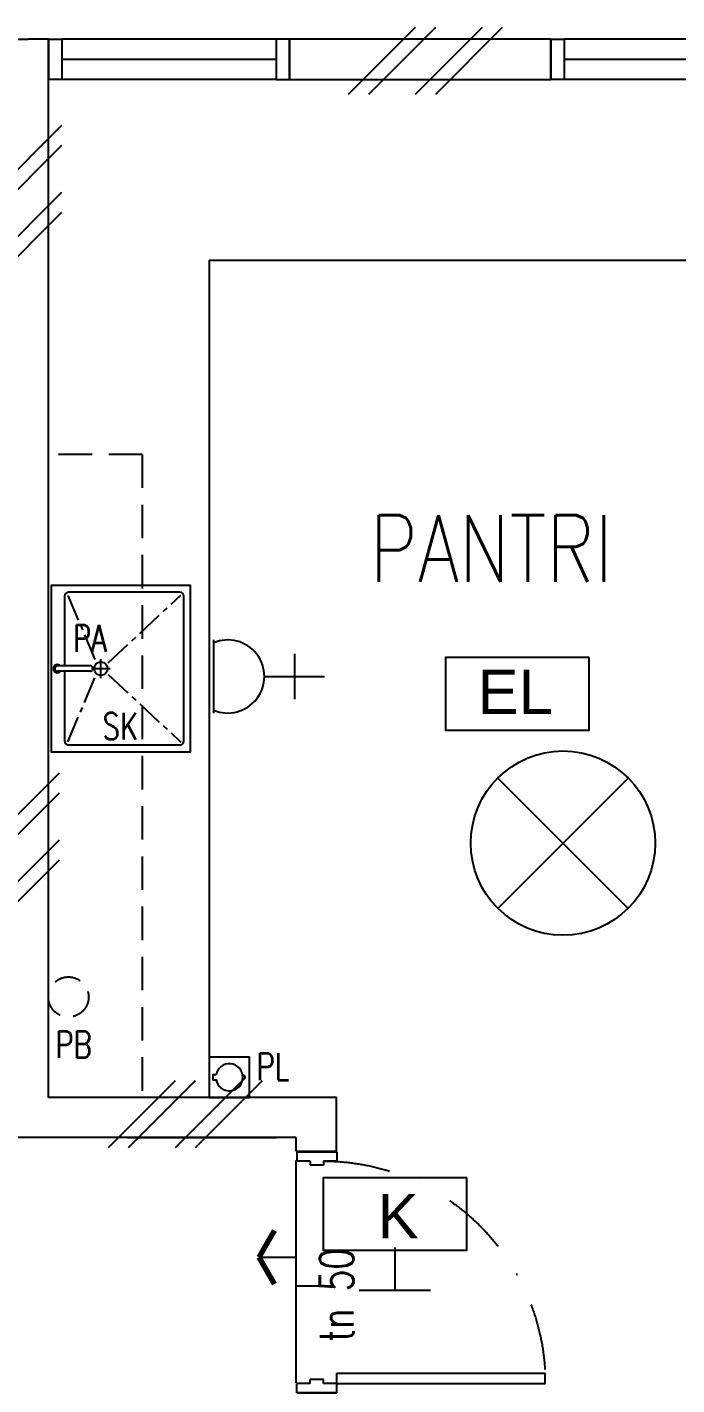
# Model space of a CAD drawing. Header units: inches. Extents: x -106706990 to 300603, y -86718466 to 1728185.
# Drawn here: x 158154 to 160579, y 41187 to 46255 of the extents above; entities that cross this region are included whole.
import ezdxf
from ezdxf.enums import TextEntityAlignment as Align

# ---------------------------------------------------------------- set-up
doc = ezdxf.new("R2010")
doc.units = ezdxf.units.IN
doc.header["$MEASUREMENT"] = 0
for name, pattern in [('CENTER', [2, 1.25, -0.25, 0.25, -0.25]), ('DASHDOT', [1, 0.5, -0.25, 0, -0.25]), ('DASHED2', [0.375, 0.25, -0.125]), ('HIDDEN', [0.375, 0.25, -0.125])]:
    doc.linetypes.add(name, pattern=pattern)
for name, color, linetype in [('A-ARR', 4, 'Continuous'), ('A-DOOR', 9, 'Continuous'), ('A-DROP', 8, 'Continuous'), ('A-FURNI HIDE', 5, 'HIDDEN'), ('A-GRID', 8, 'Continuous'), ('A-ROOMSYM', 3, 'Continuous'), ('A-SANI', 4, 'Continuous'), ('A-STAIRH', 8, 'HIDDEN'), ('A-SYM', 8, 'Continuous'), ('A-TXTBOMBA', 7, 'Continuous'), ('A-WALL', 1, 'Continuous'), ('A-WIN', 9, 'Continuous'), ('A-WLH', 7, 'Continuous'), ('AHT_DIM150', 4, 'Continuous'), ('area', 3, 'Continuous'), ('ELECT', 6, 'Continuous'), ('elk_LAMPU', 6, 'Continuous')]:
    doc.layers.add(name, color=color, linetype=linetype)
doc.layers.get('area').off()
doc.layers.get('elk_LAMPU').off()
doc.styles.add('arial', font='arial.ttf')
doc.styles.add('ROMANS', font='romans.shx', dxfattribs={"width": 0.75, "height": 200})
doc.styles.add('style1', font='romans.shx', dxfattribs={"height": 750})

# ---------------------------------------------------------------- blocks, each defined once
blk = doc.blocks.new('drop')
at = {"layer": 'A-DROP', "color": 8}
for p, q in [((53.4, 0), (53.4, 128.6)), ((-53.4, -138.9), (-53.4, 0)), ((53.4, 0), (-53.4, 0))]:
    blk.add_line(p, q, dxfattribs=at)
at = {"layer": 'A-DROP', "color": 8, "const_width": 20}
for points in [[(-53.4, -138.9), (-153.4, -81.2)], [(-53.4, -138.9), (46.6, -81.2)]]:
    blk.add_lwpolyline(points, dxfattribs=at)
blk = doc.blocks.new('A$C52B244CD')
at = {"layer": 'A-WLH', "color": 8}
for p, q in [((0, 0), (250, 250)), ((75, 0), (325, 250)), ((250, 0), (500, 250)), ((325, 0), (575, 250))]:
    blk.add_line(p, q, dxfattribs=at)
blk = doc.blocks.new('A$C49831240')
at = {"layer": 'A-WLH', "color": 8}
for p, q in [((250, 575), (0, 325)), ((250, 500), (0, 250)), ((250, 325), (0, 75)), ((250, 250), (0, 0))]:
    blk.add_line(p, q, dxfattribs=at)
blk = doc.blocks.new('A$C674C400B')
at = {"layer": 'A-DOOR', "color": 8}
for p, q in [((35, 150), (35, 927.1)), ((35, 927.1), (73, 927.1)), ((73, 150), (73, 927.1)), ((35, 150), (73, 150))]:
    blk.add_line(p, q, dxfattribs=at)
at = {"layer": 'A-DOOR', "color": 8, "linetype": 'Continuous'}
for p, q in [((0, 0), (0, 150)), ((0, 150), (0, 0)), ((0, 150), (35, 150)), ((0, 150), (0, 0)), ((0, 0), (0, 150)), ((0, 150), (0, 0)), ((0, 150), (0, 150)), ((0, 0), (0, 150)), ((0, 150), (0, 0)), ((0, 150), (0, 150)), ((35, 150), (35, 100)), ((900, 150), (865, 150)), ((865, 150), (865, 100)), ((900, 150), (900, 0)), ((900, 0), (900, 150)), ((900, 150), (900, 0)), ((900, 150), (900, 0)), ((900, 0), (900, 150)), ((900, 150), (900, 0)), ((900, 150), (900, 150)), ((900, 0), (900, 150)), ((900, 150), (900, 0)), ((900, 150), (900, 150)), ((35, 100), (50, 100)), ((50, 100), (50, 50)), ((865, 100), (850, 100)), ((850, 100), (850, 50)), ((35, 50), (50, 50)), ((35, 50), (35, 0)), ((865, 50), (850, 50)), ((865, 50), (865, 0)), ((0, 0), (35, 0)), ((0, 0), (0, 0)), ((0, 0), (0, 0)), ((900, 0), (865, 0)), ((900, 0), (900, 0)), ((900, 0), (900, 0))]:
    blk.add_line(p, q, dxfattribs=at)
at = {"layer": 'A-DOOR', "color": 8, "linetype": 'DASHDOT', "ltscale": 500}
blk.add_arc((35, 98), 830, 0.1381, 87.3759, dxfattribs=at)
blk = doc.blocks.new('A$C34465D6E')
at = {"layer": 'A-SANI', "color": 8}
blk.add_lwpolyline([(0, 0), (150, 0), (150, 150), (0, 150)], close=True, dxfattribs=at)
blk.add_lwpolyline([(25.5, 84.3), (13.7, 84.3), (13.7, 65.7), (25.5, 65.7, 10.787298)], format="xyb", close=True, dxfattribs=at)
blk.add_arc((125.5, 75), 8.84, 264.1775, 95.8225, dxfattribs=at)
blk = doc.blocks.new('eexit')
at = {"layer": 'A-TXTBOMBA', "color": 3, "linetype": 'Continuous'}
for p, q in [((86699881.6, -1206011.4), (86699881.6, -1206171.1)), ((86700014.7, -1206171.1), (86699748.5, -1206171.1))]:
    blk.add_line(p, q, dxfattribs=at)
at = {"layer": 'A-TXTBOMBA', "color": 3}
blk.add_lwpolyline([(86700150.4, -1205751.4), (86699613.9, -1205751.4), (86699613.9, -1206021.7), (86700150.4, -1206021.7)], close=True, dxfattribs=at)
at = {"layer": 'A-TXTBOMBA', "color": 3, "style": 'arial'}
blk.add_text('K', height=164.8, dxfattribs=at).set_placement((86699817.1, -1205976.5))
blk = doc.blocks.new('Elight')
at = {"layer": 'A-TXTBOMBA', "color": 6}
blk.add_lwpolyline([(86606267.2, -1196730.5), (86605730.7, -1196730.5), (86605730.7, -1197000.7), (86606267.2, -1197000.7)], close=True, dxfattribs=at)
at = {"layer": 'A-TXTBOMBA', "color": 6, "style": 'arial'}
blk.add_text('EL', height=164.84, dxfattribs=at).set_placement((86605850.2, -1196940.4))
blk = doc.blocks.new('ceiling fan')
at = {"layer": 'ELECT', "color": 6}
for p, q in [((86610809, -1196104), (86611870, -1195043)), ((86610809, -1195043), (86611870, -1196104))]:
    blk.add_line(p, q, dxfattribs=at)
blk.add_circle((86611340, -1195573), 750, dxfattribs=at)
blk = doc.blocks.new('SOCKET(in)')
at = {"layer": 'ELECT', "color": 6}
for p, q in [((86605160, -1198079.2), (86605160, -1197854.2)), ((86605075.7, -1197966.7), (86605244.4, -1197966.7)), ((86605023.6, -1198269), (86605296.4, -1198269))]:
    blk.add_line(p, q, dxfattribs=at)
blk.add_arc((86605160, -1198215.6), 136.4, 336.9763, 203.0237, dxfattribs=at)

msp = doc.modelspace()

# ---------------------------------------------------------------- linework, layer by layer
at = {"color": 8}
msp.add_line((159157.8, 41194.7), (159157.8, 42024.7), dxfattribs=at)
at = {"layer": 'A-FURNI HIDE', "color": 8, "ltscale": 500}
for q in [(158233.3, 44659.7), (158583.3, 42259.7)]:
    msp.add_line((158583.3, 44659.7), q, dxfattribs=at)
at = {"layer": 'A-GRID', "color": 8, "linetype": 'CENTER', "ltscale": 80}
for p, q in [((158305.4, 44134), (158410.3, 43886.2)), ((158456.5, 43882.6), (158727.5, 44134.8)), ((158305.4, 43586.9), (158410.3, 43834.6)), ((158456.5, 43838.3), (158727.5, 43586.1))]:
    msp.add_line(p, q, dxfattribs=at)
at = {"layer": 'A-SANI', "color": 8}
for q in [(158832.8, 42259.7), (161157.8, 45384.7)]:
    msp.add_line((158832.8, 45384.7), q, dxfattribs=at)
at = {"layer": 'A-SANI', "color": 8, "ltscale": 5}
for p, q in [((158723.3, 44145.4), (158308.3, 44145.4)), ((158293.3, 44130.4), (158293.3, 43870.4)), ((158738.3, 43590.4), (158738.3, 44130.4)), ((158428.7, 43825.4), (158428.7, 43895.4)), ((158389.4, 43870.4), (158266.5, 43870.4)), ((158389.4, 43850.4), (158266.5, 43850.4)), ((158293.3, 43850.4), (158293.3, 43590.4)), ((158393.7, 43860.4), (158463.7, 43860.4)), ((158308.3, 43575.4), (158723.3, 43575.4))]:
    msp.add_line(p, q, dxfattribs=at)
msp.add_lwpolyline([(158243.3, 43850.4), (158243.3, 43550.4), (158763.3, 43550.4), (158763.3, 44170.4), (158243.3, 44170.4), (158243.3, 43850.4)], dxfattribs=at)
msp.add_circle((158428.7, 43860.4), 25, dxfattribs=at)
for centre, radius, start, end in [((158308.3, 44130.4), 15, 90, 180), ((158723.3, 44130.4), 15, 0, 90), ((158266.8, 43860.4), 15, 41.8103, 318.1897), ((158266.5, 43860.4), 10, 90, 180), ((158266.5, 43860.4), 10, 180, 270), ((158389.4, 43860.4), 10, 0, 90), ((158389.4, 43860.4), 10, 270, 0), ((158308.3, 43590.4), 15, 180, 270), ((158723.3, 43590.4), 15, 270, 0)]:
    msp.add_arc(centre, radius, start, end, dxfattribs=at)
at = {"layer": 'A-STAIRH', "color": 8, "linetype": 'DASHED2', "ltscale": 400}
msp.add_circle((158307.8, 42634.7), 75, dxfattribs=at)
at = {"layer": 'A-WALL', "color": 8}
for p, q in [((158082.8, 46209.7), (158157.8, 46209.7)), ((158232.8, 46209.7), (158157.8, 46209.7)), ((158232.8, 42259.7), (158232.8, 46209.7)), ((160107.8, 46209.7), (159132.8, 46209.7)), ((159132.8, 46209.7), (159132.8, 46059.7)), ((159132.8, 46059.7), (160107.8, 46059.7)), ((159307.8, 42259.7), (158232.8, 42259.7)), ((159307.8, 42059.7), (159307.8, 42259.7)), ((159157.8, 42109.7), (157157.8, 42109.7)), ((158527.8, 42109.7), (159082.8, 42109.7)), ((159157.8, 42059.7), (159157.8, 42109.7)), ((159157.8, 42059.7), (159307.8, 42059.7))]:
    msp.add_line(p, q, dxfattribs=at)
at = {"layer": 'A-WALL', "color": 8, "linetype": 'Continuous', "ltscale": 900}
for p, q in [((158232.8, 46209.7), (158232.8, 46059.7)), ((160107.8, 46209.7), (160107.8, 46059.7))]:
    msp.add_line(p, q, dxfattribs=at)
at = {"layer": 'A-WIN', "color": 8}
for p, q in [((159082.8, 46209.7), (158282.8, 46209.7)), ((160957.8, 46209.7), (160157.8, 46209.7)), ((159082.8, 46059.7), (158282.8, 46059.7)), ((160957.8, 46059.7), (160157.8, 46059.7))]:
    msp.add_line(p, q, dxfattribs=at)
at = {"layer": 'A-WIN', "color": 8, "linetype": 'Continuous', "ltscale": 300}
for p, q in [((159082.8, 46134.7), (158282.8, 46134.7)), ((160957.8, 46134.7), (160157.8, 46134.7))]:
    msp.add_line(p, q, dxfattribs=at)
at = {"layer": 'A-WIN', "color": 8, "linetype": 'Continuous'}
for points in [[(158282.8, 46059.7), (158232.8, 46059.7), (158232.8, 46209.7), (158282.8, 46209.7)], [(159082.8, 46059.7), (159132.8, 46059.7), (159132.8, 46209.7), (159082.8, 46209.7)], [(160157.8, 46059.7), (160107.8, 46059.7), (160107.8, 46209.7), (160157.8, 46209.7)]]:
    msp.add_lwpolyline(points, close=True, dxfattribs=at)

# ---------------------------------------------------------------- block references
at = {"layer": 'A-ARR', "color": 8}
msp.add_blockref('A$C34465D6E', (158833, 42260), dxfattribs=at)
at = {"layer": 'A-DOOR', "color": 8, "xscale": -1, "rotation": 270}
msp.add_blockref('A$C674C400B', (159159.9, 41157.3), dxfattribs=at)
at = {"layer": 'A-WLH', "color": 8}
for name, p in [('A$C52B244CD', (159353.4, 46005)), ('A$C49831240', (158032.3, 45312.6)), ('A$C49831240', (158022.9, 42895.4)), ('A$C52B244CD', (158456.8, 42073))]:
    msp.add_blockref(name, p, dxfattribs=at)
at = {"layer": 'AHT_DIM150', "color": 8, "rotation": 270}
msp.add_blockref('drop', (159157.8, 41609.7), dxfattribs=at)
at = {"layer": 'area'}
for name, p in [('Elight', (-86446015.9, 1240631.9)), ('eexit', (-86540355.7, 1247710.8))]:
    msp.add_blockref(name, p, dxfattribs=at)
at = {"layer": 'elk_LAMPU', "color": 0, "linetype": 'DASHED2', "lineweight": 18, "rotation": 270}
msp.add_blockref('SOCKET(in)', (1357118.1, 86648991.2), dxfattribs=at)
at = {"layer": 'elk_LAMPU', "color": 0, "linetype": 'DASHED2', "lineweight": 18, "xscale": 0.4586404132694923, "yscale": 0.4586404132694923, "zscale": 0.4586404132694923}
msp.add_blockref('ceiling fan', (-39563307.2, 591547.1), dxfattribs=at)

# ---------------------------------------------------------------- texts
at = {"layer": 'A-DROP', "color": 8, "style": 'ROMANS', "width": 0.75}
msp.add_text('tn 50', height=125, rotation=90, dxfattribs=at).set_placement((159371.3, 41347.5))
at = {"layer": 'A-ROOMSYM', "color": 8, "style": 'style1', "width": 0.8}
msp.add_text('PANTRI', height=250, dxfattribs=at).set_placement((159885.6, 44183.9), align=Align.CENTER)
at = {"layer": 'A-SYM', "color": 8, "linetype": 'HIDDEN', "ltscale": 500, "style": 'ROMANS', "width": 0.75}
for s, p in [('PA', (158324.9, 43923.6)), ('SK', (158435.5, 43595.7)), ('PB ', (158259.1, 42407.5)), ('PL', (159009.8, 42324.7))]:
    msp.add_text(s, height=100, dxfattribs=at).set_placement(p)

doc.saveas('drawing.dxf')
